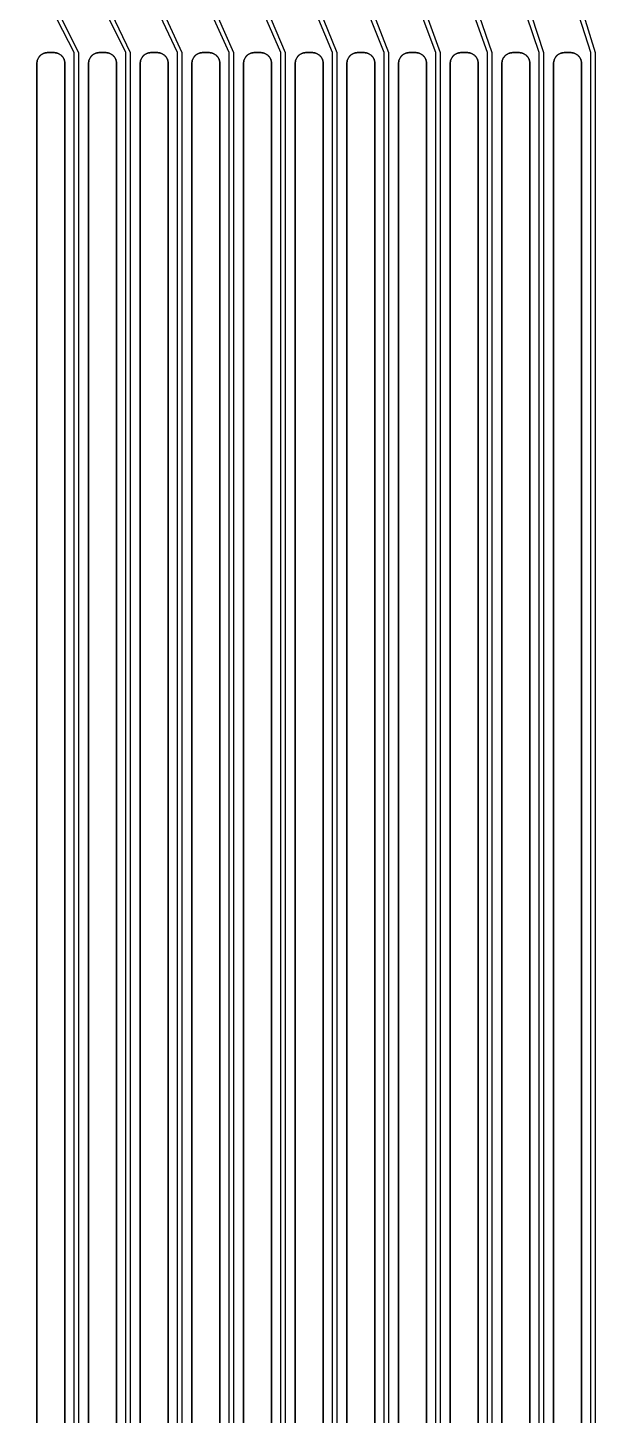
# Model space of a CAD drawing. Extents: x -2057 to 2225, y -44 to 31181.
# Drawn here: x -589 to -326, y 8407 to 9052 of the extents above; entities that cross this region are included whole.
import ezdxf

# ---------------------------------------------------------------- set-up
doc = ezdxf.new("R2010")
doc.units = 0
for name, color, linetype in [('etching', 7, 'CONTINUOUS'), ('L3D0_etching3', 5, 'CONTINUOUS'), ('metalization', 8, 'CONTINUOUS'), ('polyimide', 9, 'CONTINUOUS')]:
    doc.layers.add(name, color=color, linetype=linetype)

msp = doc.modelspace()

# ---------------------------------------------------------------- linework, layer by layer
at = {"layer": 'etching'}
for points in [[(-585.208, 3192.185), (-585.208, 9035.377), (-585.188, 9035.691), (-585.149, 9036.003), (-585.09, 9036.311), (-585.012, 9036.616), (-584.914, 9036.915), (-584.799, 9037.207), (-584.665, 9037.491), (-584.514, 9037.766), (-584.345, 9038.032), (-584.16, 9038.286), (-583.96, 9038.528), (-583.745, 9038.757), (-583.516, 9038.972), (-583.274, 9039.173), (-583.02, 9039.357), (-582.754, 9039.526), (-582.479, 9039.677), (-582.194, 9039.811), (-581.902, 9039.927), (-581.603, 9040.024), (-581.299, 9040.102), (-580.99, 9040.161), (-580.678, 9040.2), (-580.365, 9040.22), (-577.057, 9040.22), (-576.755, 9040.202), (-576.455, 9040.165), (-576.158, 9040.111), (-575.864, 9040.039), (-575.576, 9039.949), (-575.293, 9039.842), (-575.018, 9039.717), (-574.75, 9039.577), (-574.492, 9039.421), (-574.243, 9039.249), (-574.005, 9039.063), (-573.779, 9038.862), (-573.565, 9038.649), (-573.365, 9038.423), (-573.179, 9038.185), (-573.007, 9037.936), (-572.851, 9037.677), (-572.71, 9037.41), (-572.586, 9037.134), (-572.479, 9036.852), (-572.389, 9036.563), (-572.317, 9036.27), (-572.262, 9035.973), (-572.226, 9035.673), (-572.208, 9035.371), (-572.208, 3092.185)], [(-561.208, 3092.185), (-561.208, 9035.377), (-561.188, 9035.691), (-561.149, 9036.003), (-561.09, 9036.311), (-561.012, 9036.616), (-560.914, 9036.915), (-560.799, 9037.207), (-560.665, 9037.491), (-560.514, 9037.766), (-560.345, 9038.032), (-560.16, 9038.286), (-559.96, 9038.528), (-559.745, 9038.757), (-559.516, 9038.972), (-559.274, 9039.173), (-559.02, 9039.357), (-558.754, 9039.526), (-558.479, 9039.677), (-558.194, 9039.811), (-557.902, 9039.927), (-557.603, 9040.024), (-557.299, 9040.102), (-556.99, 9040.161), (-556.678, 9040.2), (-556.365, 9040.22), (-553.057, 9040.22), (-552.755, 9040.202), (-552.455, 9040.165), (-552.158, 9040.111), (-551.864, 9040.039), (-551.576, 9039.949), (-551.293, 9039.842), (-551.018, 9039.717), (-550.75, 9039.577), (-550.492, 9039.421), (-550.243, 9039.249), (-550.005, 9039.063), (-549.779, 9038.862), (-549.565, 9038.649), (-549.365, 9038.423), (-549.179, 9038.185), (-549.007, 9037.936), (-548.851, 9037.677), (-548.71, 9037.41), (-548.586, 9037.134), (-548.479, 9036.852), (-548.389, 9036.563), (-548.317, 9036.27), (-548.262, 9035.973), (-548.226, 9035.673), (-548.208, 9035.371), (-548.208, 2992.185)], [(-537.208, 2992.185), (-537.208, 9035.377), (-537.188, 9035.691), (-537.149, 9036.003), (-537.09, 9036.311), (-537.012, 9036.616), (-536.914, 9036.915), (-536.799, 9037.207), (-536.665, 9037.491), (-536.514, 9037.766), (-536.345, 9038.032), (-536.16, 9038.286), (-535.96, 9038.528), (-535.745, 9038.757), (-535.516, 9038.972), (-535.274, 9039.173), (-535.02, 9039.357), (-534.754, 9039.526), (-534.479, 9039.677), (-534.194, 9039.811), (-533.902, 9039.927), (-533.603, 9040.024), (-533.299, 9040.102), (-532.99, 9040.161), (-532.678, 9040.2), (-532.365, 9040.22), (-529.057, 9040.22), (-528.755, 9040.202), (-528.455, 9040.165), (-528.158, 9040.111), (-527.864, 9040.039), (-527.576, 9039.949), (-527.293, 9039.842), (-527.018, 9039.717), (-526.75, 9039.577), (-526.492, 9039.421), (-526.243, 9039.249), (-526.005, 9039.063), (-525.779, 9038.862), (-525.565, 9038.649), (-525.365, 9038.423), (-525.179, 9038.185), (-525.007, 9037.936), (-524.851, 9037.677), (-524.71, 9037.41), (-524.586, 9037.134), (-524.479, 9036.852), (-524.389, 9036.563), (-524.317, 9036.27), (-524.262, 9035.973), (-524.226, 9035.673), (-524.208, 9035.371), (-524.208, 2892.185)], [(-513.208, 2892.185), (-513.208, 9035.377), (-513.188, 9035.691), (-513.149, 9036.003), (-513.09, 9036.311), (-513.012, 9036.616), (-512.914, 9036.915), (-512.799, 9037.207), (-512.665, 9037.491), (-512.514, 9037.766), (-512.345, 9038.032), (-512.16, 9038.286), (-511.96, 9038.528), (-511.745, 9038.757), (-511.516, 9038.972), (-511.274, 9039.173), (-511.02, 9039.357), (-510.754, 9039.526), (-510.479, 9039.677), (-510.194, 9039.811), (-509.902, 9039.927), (-509.603, 9040.024), (-509.299, 9040.102), (-508.99, 9040.161), (-508.678, 9040.2), (-508.365, 9040.22), (-505.057, 9040.22), (-504.755, 9040.202), (-504.455, 9040.165), (-504.158, 9040.111), (-503.864, 9040.039), (-503.576, 9039.949), (-503.293, 9039.842), (-503.018, 9039.717), (-502.75, 9039.577), (-502.492, 9039.421), (-502.243, 9039.249), (-502.005, 9039.063), (-501.779, 9038.862), (-501.565, 9038.649), (-501.365, 9038.423), (-501.179, 9038.185), (-501.007, 9037.936), (-500.851, 9037.677), (-500.71, 9037.41), (-500.586, 9037.134), (-500.479, 9036.852), (-500.389, 9036.563), (-500.317, 9036.27), (-500.262, 9035.973), (-500.226, 9035.673), (-500.208, 9035.371), (-500.208, 2792.185)], [(-489.208, 2792.185), (-489.208, 9035.377), (-489.188, 9035.691), (-489.149, 9036.003), (-489.09, 9036.311), (-489.012, 9036.616), (-488.914, 9036.915), (-488.799, 9037.207), (-488.665, 9037.491), (-488.514, 9037.766), (-488.345, 9038.032), (-488.16, 9038.286), (-487.96, 9038.528), (-487.745, 9038.757), (-487.516, 9038.972), (-487.274, 9039.173), (-487.02, 9039.357), (-486.754, 9039.526), (-486.479, 9039.677), (-486.194, 9039.811), (-485.902, 9039.927), (-485.603, 9040.024), (-485.299, 9040.102), (-484.99, 9040.161), (-484.678, 9040.2), (-484.365, 9040.22), (-481.057, 9040.22), (-480.755, 9040.202), (-480.455, 9040.165), (-480.158, 9040.111), (-479.864, 9040.039), (-479.576, 9039.949), (-479.293, 9039.842), (-479.018, 9039.717), (-478.75, 9039.577), (-478.492, 9039.421), (-478.243, 9039.249), (-478.005, 9039.063), (-477.779, 9038.862), (-477.565, 9038.649), (-477.365, 9038.423), (-477.179, 9038.185), (-477.007, 9037.936), (-476.851, 9037.677), (-476.71, 9037.41), (-476.586, 9037.134), (-476.479, 9036.852), (-476.389, 9036.563), (-476.317, 9036.27), (-476.262, 9035.973), (-476.226, 9035.673), (-476.208, 9035.371), (-476.208, 2692.185)], [(-465.208, 2692.185), (-465.208, 9035.377), (-465.188, 9035.691), (-465.149, 9036.003), (-465.09, 9036.311), (-465.012, 9036.616), (-464.914, 9036.915), (-464.799, 9037.207), (-464.665, 9037.491), (-464.514, 9037.766), (-464.345, 9038.032), (-464.16, 9038.286), (-463.96, 9038.528), (-463.745, 9038.757), (-463.516, 9038.972), (-463.274, 9039.173), (-463.02, 9039.357), (-462.754, 9039.526), (-462.479, 9039.677), (-462.194, 9039.811), (-461.902, 9039.927), (-461.603, 9040.024), (-461.299, 9040.102), (-460.99, 9040.161), (-460.678, 9040.2), (-460.365, 9040.22), (-457.057, 9040.22), (-456.755, 9040.202), (-456.455, 9040.165), (-456.158, 9040.111), (-455.864, 9040.039), (-455.576, 9039.949), (-455.293, 9039.842), (-455.018, 9039.717), (-454.75, 9039.577), (-454.492, 9039.421), (-454.243, 9039.249), (-454.005, 9039.063), (-453.779, 9038.862), (-453.565, 9038.649), (-453.365, 9038.423), (-453.179, 9038.185), (-453.007, 9037.936), (-452.851, 9037.677), (-452.71, 9037.41), (-452.586, 9037.134), (-452.479, 9036.852), (-452.389, 9036.563), (-452.317, 9036.27), (-452.262, 9035.973), (-452.226, 9035.673), (-452.208, 9035.371), (-452.208, 2592.185)], [(-441.208, 2592.185), (-441.208, 9035.377), (-441.188, 9035.691), (-441.149, 9036.003), (-441.09, 9036.311), (-441.012, 9036.616), (-440.914, 9036.915), (-440.799, 9037.207), (-440.665, 9037.491), (-440.514, 9037.766), (-440.345, 9038.032), (-440.16, 9038.286), (-439.96, 9038.528), (-439.745, 9038.757), (-439.516, 9038.972), (-439.274, 9039.173), (-439.02, 9039.357), (-438.754, 9039.526), (-438.479, 9039.677), (-438.194, 9039.811), (-437.902, 9039.927), (-437.603, 9040.024), (-437.299, 9040.102), (-436.99, 9040.161), (-436.678, 9040.2), (-436.365, 9040.22), (-433.057, 9040.22), (-432.755, 9040.202), (-432.455, 9040.165), (-432.158, 9040.111), (-431.864, 9040.039), (-431.576, 9039.949), (-431.293, 9039.842), (-431.018, 9039.717), (-430.75, 9039.577), (-430.492, 9039.421), (-430.243, 9039.249), (-430.005, 9039.063), (-429.779, 9038.862), (-429.565, 9038.649), (-429.365, 9038.423), (-429.179, 9038.185), (-429.007, 9037.936), (-428.851, 9037.677), (-428.71, 9037.41), (-428.586, 9037.134), (-428.479, 9036.852), (-428.389, 9036.563), (-428.317, 9036.27), (-428.262, 9035.973), (-428.226, 9035.673), (-428.208, 9035.371), (-428.208, 2492.185)], [(-417.208, 2492.185), (-417.208, 9035.377), (-417.188, 9035.691), (-417.149, 9036.003), (-417.09, 9036.311), (-417.012, 9036.616), (-416.914, 9036.915), (-416.799, 9037.207), (-416.665, 9037.491), (-416.514, 9037.766), (-416.345, 9038.032), (-416.16, 9038.286), (-415.96, 9038.528), (-415.745, 9038.757), (-415.516, 9038.972), (-415.274, 9039.173), (-415.02, 9039.357), (-414.754, 9039.526), (-414.479, 9039.677), (-414.194, 9039.811), (-413.902, 9039.927), (-413.603, 9040.024), (-413.299, 9040.102), (-412.99, 9040.161), (-412.678, 9040.2), (-412.365, 9040.22), (-409.057, 9040.22), (-408.755, 9040.202), (-408.455, 9040.165), (-408.158, 9040.111), (-407.864, 9040.039), (-407.576, 9039.949), (-407.293, 9039.842), (-407.018, 9039.717), (-406.75, 9039.577), (-406.492, 9039.421), (-406.243, 9039.249), (-406.005, 9039.063), (-405.779, 9038.862), (-405.565, 9038.649), (-405.365, 9038.423), (-405.179, 9038.185), (-405.007, 9037.936), (-404.851, 9037.677), (-404.71, 9037.41), (-404.586, 9037.134), (-404.479, 9036.852), (-404.389, 9036.563), (-404.317, 9036.27), (-404.262, 9035.973), (-404.226, 9035.673), (-404.208, 9035.371), (-404.208, 2392.185)], [(-393.208, 2392.185), (-393.208, 9035.377), (-393.188, 9035.691), (-393.149, 9036.003), (-393.09, 9036.311), (-393.012, 9036.616), (-392.914, 9036.915), (-392.799, 9037.207), (-392.665, 9037.491), (-392.514, 9037.766), (-392.345, 9038.032), (-392.16, 9038.286), (-391.96, 9038.528), (-391.745, 9038.757), (-391.516, 9038.972), (-391.274, 9039.173), (-391.02, 9039.357), (-390.754, 9039.526), (-390.479, 9039.677), (-390.194, 9039.811), (-389.902, 9039.927), (-389.603, 9040.024), (-389.299, 9040.102), (-388.99, 9040.161), (-388.678, 9040.2), (-388.365, 9040.22), (-385.057, 9040.22), (-384.755, 9040.202), (-384.455, 9040.165), (-384.158, 9040.111), (-383.864, 9040.039), (-383.576, 9039.949), (-383.293, 9039.842), (-383.018, 9039.717), (-382.75, 9039.577), (-382.492, 9039.421), (-382.243, 9039.249), (-382.005, 9039.063), (-381.779, 9038.862), (-381.565, 9038.649), (-381.365, 9038.423), (-381.179, 9038.185), (-381.007, 9037.936), (-380.851, 9037.677), (-380.71, 9037.41), (-380.586, 9037.134), (-380.479, 9036.852), (-380.389, 9036.563), (-380.317, 9036.27), (-380.262, 9035.973), (-380.226, 9035.673), (-380.208, 9035.371), (-380.208, 2292.185)], [(-369.208, 2292.185), (-369.208, 9035.371), (-369.189, 9035.673), (-369.153, 9035.973), (-369.099, 9036.27), (-369.026, 9036.563), (-368.936, 9036.852), (-368.829, 9037.134), (-368.705, 9037.41), (-368.565, 9037.677), (-368.408, 9037.936), (-368.237, 9038.185), (-368.05, 9038.423), (-367.85, 9038.649), (-367.636, 9038.862), (-367.41, 9039.063), (-367.172, 9039.249), (-366.924, 9039.421), (-366.665, 9039.577), (-366.398, 9039.717), (-366.122, 9039.842), (-365.839, 9039.949), (-365.551, 9040.039), (-365.258, 9040.111), (-364.96, 9040.165), (-364.66, 9040.202), (-364.359, 9040.22), (-361.057, 9040.22), (-360.755, 9040.202), (-360.455, 9040.165), (-360.158, 9040.111), (-359.864, 9040.039), (-359.576, 9039.949), (-359.293, 9039.842), (-359.018, 9039.717), (-358.75, 9039.577), (-358.492, 9039.421), (-358.243, 9039.249), (-358.005, 9039.063), (-357.779, 9038.862), (-357.565, 9038.649), (-357.365, 9038.423), (-357.179, 9038.185), (-357.007, 9037.936), (-356.851, 9037.677), (-356.71, 9037.41), (-356.586, 9037.134), (-356.479, 9036.852), (-356.389, 9036.563), (-356.317, 9036.27), (-356.262, 9035.973), (-356.226, 9035.673), (-356.208, 9035.371), (-356.208, 2192.185)], [(-345.208, 2192.185), (-345.208, 9035.377), (-345.188, 9035.691), (-345.149, 9036.003), (-345.09, 9036.311), (-345.012, 9036.616), (-344.914, 9036.915), (-344.799, 9037.207), (-344.665, 9037.491), (-344.514, 9037.766), (-344.345, 9038.032), (-344.16, 9038.286), (-343.96, 9038.528), (-343.745, 9038.757), (-343.516, 9038.972), (-343.274, 9039.173), (-343.02, 9039.357), (-342.754, 9039.526), (-342.479, 9039.677), (-342.194, 9039.811), (-341.902, 9039.927), (-341.603, 9040.024), (-341.299, 9040.102), (-340.99, 9040.161), (-340.678, 9040.2), (-340.365, 9040.22), (-337.057, 9040.22), (-336.755, 9040.202), (-336.455, 9040.165), (-336.158, 9040.111), (-335.864, 9040.039), (-335.576, 9039.949), (-335.293, 9039.842), (-335.018, 9039.717), (-334.75, 9039.577), (-334.492, 9039.421), (-334.243, 9039.249), (-334.005, 9039.063), (-333.779, 9038.862), (-333.565, 9038.649), (-333.365, 9038.423), (-333.179, 9038.185), (-333.007, 9037.936), (-332.851, 9037.677), (-332.71, 9037.41), (-332.586, 9037.134), (-332.479, 9036.852), (-332.389, 9036.563), (-332.317, 9036.27), (-332.262, 9035.973), (-332.226, 9035.673), (-332.208, 9035.371), (-332.208, 2092.185)]]:
    msp.add_lwpolyline(points, dxfattribs=at)
at = {"layer": 'L3D0_etching3'}
for points in [[(-585.208, 3192.185), (-585.208, 9035.377), (-585.188, 9035.691), (-585.149, 9036.003), (-585.09, 9036.311), (-585.012, 9036.616), (-584.914, 9036.915), (-584.799, 9037.207), (-584.665, 9037.491), (-584.514, 9037.766), (-584.345, 9038.032), (-584.16, 9038.286), (-583.96, 9038.528), (-583.745, 9038.757), (-583.516, 9038.972), (-583.274, 9039.173), (-583.02, 9039.357), (-582.754, 9039.526), (-582.479, 9039.677), (-582.194, 9039.811), (-581.902, 9039.927), (-581.603, 9040.024), (-581.299, 9040.102), (-580.99, 9040.161), (-580.678, 9040.2), (-580.365, 9040.22), (-577.057, 9040.22), (-576.755, 9040.202), (-576.455, 9040.165), (-576.158, 9040.111), (-575.864, 9040.039), (-575.576, 9039.949), (-575.293, 9039.842), (-575.018, 9039.717), (-574.75, 9039.577), (-574.492, 9039.421), (-574.243, 9039.249), (-574.005, 9039.063), (-573.779, 9038.862), (-573.565, 9038.649), (-573.365, 9038.423), (-573.179, 9038.185), (-573.007, 9037.936), (-572.851, 9037.677), (-572.71, 9037.41), (-572.586, 9037.134), (-572.479, 9036.852), (-572.389, 9036.563), (-572.317, 9036.27), (-572.262, 9035.973), (-572.226, 9035.673), (-572.208, 9035.371), (-572.208, 3092.185)], [(-561.208, 3092.185), (-561.208, 9035.377), (-561.188, 9035.691), (-561.149, 9036.003), (-561.09, 9036.311), (-561.012, 9036.616), (-560.914, 9036.915), (-560.799, 9037.207), (-560.665, 9037.491), (-560.514, 9037.766), (-560.345, 9038.032), (-560.16, 9038.286), (-559.96, 9038.528), (-559.745, 9038.757), (-559.516, 9038.972), (-559.274, 9039.173), (-559.02, 9039.357), (-558.754, 9039.526), (-558.479, 9039.677), (-558.194, 9039.811), (-557.902, 9039.927), (-557.603, 9040.024), (-557.299, 9040.102), (-556.99, 9040.161), (-556.678, 9040.2), (-556.365, 9040.22), (-553.057, 9040.22), (-552.755, 9040.202), (-552.455, 9040.165), (-552.158, 9040.111), (-551.864, 9040.039), (-551.576, 9039.949), (-551.293, 9039.842), (-551.018, 9039.717), (-550.75, 9039.577), (-550.492, 9039.421), (-550.243, 9039.249), (-550.005, 9039.063), (-549.779, 9038.862), (-549.565, 9038.649), (-549.365, 9038.423), (-549.179, 9038.185), (-549.007, 9037.936), (-548.851, 9037.677), (-548.71, 9037.41), (-548.586, 9037.134), (-548.479, 9036.852), (-548.389, 9036.563), (-548.317, 9036.27), (-548.262, 9035.973), (-548.226, 9035.673), (-548.208, 9035.371), (-548.208, 2992.185)], [(-537.208, 2992.185), (-537.208, 9035.377), (-537.188, 9035.691), (-537.149, 9036.003), (-537.09, 9036.311), (-537.012, 9036.616), (-536.914, 9036.915), (-536.799, 9037.207), (-536.665, 9037.491), (-536.514, 9037.766), (-536.345, 9038.032), (-536.16, 9038.286), (-535.96, 9038.528), (-535.745, 9038.757), (-535.516, 9038.972), (-535.274, 9039.173), (-535.02, 9039.357), (-534.754, 9039.526), (-534.479, 9039.677), (-534.194, 9039.811), (-533.902, 9039.927), (-533.603, 9040.024), (-533.299, 9040.102), (-532.99, 9040.161), (-532.678, 9040.2), (-532.365, 9040.22), (-529.057, 9040.22), (-528.755, 9040.202), (-528.455, 9040.165), (-528.158, 9040.111), (-527.864, 9040.039), (-527.576, 9039.949), (-527.293, 9039.842), (-527.018, 9039.717), (-526.75, 9039.577), (-526.492, 9039.421), (-526.243, 9039.249), (-526.005, 9039.063), (-525.779, 9038.862), (-525.565, 9038.649), (-525.365, 9038.423), (-525.179, 9038.185), (-525.007, 9037.936), (-524.851, 9037.677), (-524.71, 9037.41), (-524.586, 9037.134), (-524.479, 9036.852), (-524.389, 9036.563), (-524.317, 9036.27), (-524.262, 9035.973), (-524.226, 9035.673), (-524.208, 9035.371), (-524.208, 2892.185)], [(-513.208, 2892.185), (-513.208, 9035.377), (-513.188, 9035.691), (-513.149, 9036.003), (-513.09, 9036.311), (-513.012, 9036.616), (-512.914, 9036.915), (-512.799, 9037.207), (-512.665, 9037.491), (-512.514, 9037.766), (-512.345, 9038.032), (-512.16, 9038.286), (-511.96, 9038.528), (-511.745, 9038.757), (-511.516, 9038.972), (-511.274, 9039.173), (-511.02, 9039.357), (-510.754, 9039.526), (-510.479, 9039.677), (-510.194, 9039.811), (-509.902, 9039.927), (-509.603, 9040.024), (-509.299, 9040.102), (-508.99, 9040.161), (-508.678, 9040.2), (-508.365, 9040.22), (-505.057, 9040.22), (-504.755, 9040.202), (-504.455, 9040.165), (-504.158, 9040.111), (-503.864, 9040.039), (-503.576, 9039.949), (-503.293, 9039.842), (-503.018, 9039.717), (-502.75, 9039.577), (-502.492, 9039.421), (-502.243, 9039.249), (-502.005, 9039.063), (-501.779, 9038.862), (-501.565, 9038.649), (-501.365, 9038.423), (-501.179, 9038.185), (-501.007, 9037.936), (-500.851, 9037.677), (-500.71, 9037.41), (-500.586, 9037.134), (-500.479, 9036.852), (-500.389, 9036.563), (-500.317, 9036.27), (-500.262, 9035.973), (-500.226, 9035.673), (-500.208, 9035.371), (-500.208, 2792.185)], [(-489.208, 2792.185), (-489.208, 9035.377), (-489.188, 9035.691), (-489.149, 9036.003), (-489.09, 9036.311), (-489.012, 9036.616), (-488.914, 9036.915), (-488.799, 9037.207), (-488.665, 9037.491), (-488.514, 9037.766), (-488.345, 9038.032), (-488.16, 9038.286), (-487.96, 9038.528), (-487.745, 9038.757), (-487.516, 9038.972), (-487.274, 9039.173), (-487.02, 9039.357), (-486.754, 9039.526), (-486.479, 9039.677), (-486.194, 9039.811), (-485.902, 9039.927), (-485.603, 9040.024), (-485.299, 9040.102), (-484.99, 9040.161), (-484.678, 9040.2), (-484.365, 9040.22), (-481.057, 9040.22), (-480.755, 9040.202), (-480.455, 9040.165), (-480.158, 9040.111), (-479.864, 9040.039), (-479.576, 9039.949), (-479.293, 9039.842), (-479.018, 9039.717), (-478.75, 9039.577), (-478.492, 9039.421), (-478.243, 9039.249), (-478.005, 9039.063), (-477.779, 9038.862), (-477.565, 9038.649), (-477.365, 9038.423), (-477.179, 9038.185), (-477.007, 9037.936), (-476.851, 9037.677), (-476.71, 9037.41), (-476.586, 9037.134), (-476.479, 9036.852), (-476.389, 9036.563), (-476.317, 9036.27), (-476.262, 9035.973), (-476.226, 9035.673), (-476.208, 9035.371), (-476.208, 2692.185)], [(-465.208, 2692.185), (-465.208, 9035.377), (-465.188, 9035.691), (-465.149, 9036.003), (-465.09, 9036.311), (-465.012, 9036.616), (-464.914, 9036.915), (-464.799, 9037.207), (-464.665, 9037.491), (-464.514, 9037.766), (-464.345, 9038.032), (-464.16, 9038.286), (-463.96, 9038.528), (-463.745, 9038.757), (-463.516, 9038.972), (-463.274, 9039.173), (-463.02, 9039.357), (-462.754, 9039.526), (-462.479, 9039.677), (-462.194, 9039.811), (-461.902, 9039.927), (-461.603, 9040.024), (-461.299, 9040.102), (-460.99, 9040.161), (-460.678, 9040.2), (-460.365, 9040.22), (-457.057, 9040.22), (-456.755, 9040.202), (-456.455, 9040.165), (-456.158, 9040.111), (-455.864, 9040.039), (-455.576, 9039.949), (-455.293, 9039.842), (-455.018, 9039.717), (-454.75, 9039.577), (-454.492, 9039.421), (-454.243, 9039.249), (-454.005, 9039.063), (-453.779, 9038.862), (-453.565, 9038.649), (-453.365, 9038.423), (-453.179, 9038.185), (-453.007, 9037.936), (-452.851, 9037.677), (-452.71, 9037.41), (-452.586, 9037.134), (-452.479, 9036.852), (-452.389, 9036.563), (-452.317, 9036.27), (-452.262, 9035.973), (-452.226, 9035.673), (-452.208, 9035.371), (-452.208, 2592.185)], [(-441.208, 2592.185), (-441.208, 9035.377), (-441.188, 9035.691), (-441.149, 9036.003), (-441.09, 9036.311), (-441.012, 9036.616), (-440.914, 9036.915), (-440.799, 9037.207), (-440.665, 9037.491), (-440.514, 9037.766), (-440.345, 9038.032), (-440.16, 9038.286), (-439.96, 9038.528), (-439.745, 9038.757), (-439.516, 9038.972), (-439.274, 9039.173), (-439.02, 9039.357), (-438.754, 9039.526), (-438.479, 9039.677), (-438.194, 9039.811), (-437.902, 9039.927), (-437.603, 9040.024), (-437.299, 9040.102), (-436.99, 9040.161), (-436.678, 9040.2), (-436.365, 9040.22), (-433.057, 9040.22), (-432.755, 9040.202), (-432.455, 9040.165), (-432.158, 9040.111), (-431.864, 9040.039), (-431.576, 9039.949), (-431.293, 9039.842), (-431.018, 9039.717), (-430.75, 9039.577), (-430.492, 9039.421), (-430.243, 9039.249), (-430.005, 9039.063), (-429.779, 9038.862), (-429.565, 9038.649), (-429.365, 9038.423), (-429.179, 9038.185), (-429.007, 9037.936), (-428.851, 9037.677), (-428.71, 9037.41), (-428.586, 9037.134), (-428.479, 9036.852), (-428.389, 9036.563), (-428.317, 9036.27), (-428.262, 9035.973), (-428.226, 9035.673), (-428.208, 9035.371), (-428.208, 2492.185)], [(-417.208, 2492.185), (-417.208, 9035.377), (-417.188, 9035.691), (-417.149, 9036.003), (-417.09, 9036.311), (-417.012, 9036.616), (-416.914, 9036.915), (-416.799, 9037.207), (-416.665, 9037.491), (-416.514, 9037.766), (-416.345, 9038.032), (-416.16, 9038.286), (-415.96, 9038.528), (-415.745, 9038.757), (-415.516, 9038.972), (-415.274, 9039.173), (-415.02, 9039.357), (-414.754, 9039.526), (-414.479, 9039.677), (-414.194, 9039.811), (-413.902, 9039.927), (-413.603, 9040.024), (-413.299, 9040.102), (-412.99, 9040.161), (-412.678, 9040.2), (-412.365, 9040.22), (-409.057, 9040.22), (-408.755, 9040.202), (-408.455, 9040.165), (-408.158, 9040.111), (-407.864, 9040.039), (-407.576, 9039.949), (-407.293, 9039.842), (-407.018, 9039.717), (-406.75, 9039.577), (-406.492, 9039.421), (-406.243, 9039.249), (-406.005, 9039.063), (-405.779, 9038.862), (-405.565, 9038.649), (-405.365, 9038.423), (-405.179, 9038.185), (-405.007, 9037.936), (-404.851, 9037.677), (-404.71, 9037.41), (-404.586, 9037.134), (-404.479, 9036.852), (-404.389, 9036.563), (-404.317, 9036.27), (-404.262, 9035.973), (-404.226, 9035.673), (-404.208, 9035.371), (-404.208, 2392.185)], [(-393.208, 2392.185), (-393.208, 9035.377), (-393.188, 9035.691), (-393.149, 9036.003), (-393.09, 9036.311), (-393.012, 9036.616), (-392.914, 9036.915), (-392.799, 9037.207), (-392.665, 9037.491), (-392.514, 9037.766), (-392.345, 9038.032), (-392.16, 9038.286), (-391.96, 9038.528), (-391.745, 9038.757), (-391.516, 9038.972), (-391.274, 9039.173), (-391.02, 9039.357), (-390.754, 9039.526), (-390.479, 9039.677), (-390.194, 9039.811), (-389.902, 9039.927), (-389.603, 9040.024), (-389.299, 9040.102), (-388.99, 9040.161), (-388.678, 9040.2), (-388.365, 9040.22), (-385.057, 9040.22), (-384.755, 9040.202), (-384.455, 9040.165), (-384.158, 9040.111), (-383.864, 9040.039), (-383.576, 9039.949), (-383.293, 9039.842), (-383.018, 9039.717), (-382.75, 9039.577), (-382.492, 9039.421), (-382.243, 9039.249), (-382.005, 9039.063), (-381.779, 9038.862), (-381.565, 9038.649), (-381.365, 9038.423), (-381.179, 9038.185), (-381.007, 9037.936), (-380.851, 9037.677), (-380.71, 9037.41), (-380.586, 9037.134), (-380.479, 9036.852), (-380.389, 9036.563), (-380.317, 9036.27), (-380.262, 9035.973), (-380.226, 9035.673), (-380.208, 9035.371), (-380.208, 2292.185)], [(-369.208, 2292.185), (-369.208, 9035.371), (-369.189, 9035.673), (-369.153, 9035.973), (-369.099, 9036.27), (-369.026, 9036.563), (-368.936, 9036.852), (-368.829, 9037.134), (-368.705, 9037.41), (-368.565, 9037.677), (-368.408, 9037.936), (-368.237, 9038.185), (-368.05, 9038.423), (-367.85, 9038.649), (-367.636, 9038.862), (-367.41, 9039.063), (-367.172, 9039.249), (-366.924, 9039.421), (-366.665, 9039.577), (-366.398, 9039.717), (-366.122, 9039.842), (-365.839, 9039.949), (-365.551, 9040.039), (-365.258, 9040.111), (-364.96, 9040.165), (-364.66, 9040.202), (-364.359, 9040.22), (-361.057, 9040.22), (-360.755, 9040.202), (-360.455, 9040.165), (-360.158, 9040.111), (-359.864, 9040.039), (-359.576, 9039.949), (-359.293, 9039.842), (-359.018, 9039.717), (-358.75, 9039.577), (-358.492, 9039.421), (-358.243, 9039.249), (-358.005, 9039.063), (-357.779, 9038.862), (-357.565, 9038.649), (-357.365, 9038.423), (-357.179, 9038.185), (-357.007, 9037.936), (-356.851, 9037.677), (-356.71, 9037.41), (-356.586, 9037.134), (-356.479, 9036.852), (-356.389, 9036.563), (-356.317, 9036.27), (-356.262, 9035.973), (-356.226, 9035.673), (-356.208, 9035.371), (-356.208, 2192.185)], [(-345.208, 2192.185), (-345.208, 9035.377), (-345.188, 9035.691), (-345.149, 9036.003), (-345.09, 9036.311), (-345.012, 9036.616), (-344.914, 9036.915), (-344.799, 9037.207), (-344.665, 9037.491), (-344.514, 9037.766), (-344.345, 9038.032), (-344.16, 9038.286), (-343.96, 9038.528), (-343.745, 9038.757), (-343.516, 9038.972), (-343.274, 9039.173), (-343.02, 9039.357), (-342.754, 9039.526), (-342.479, 9039.677), (-342.194, 9039.811), (-341.902, 9039.927), (-341.603, 9040.024), (-341.299, 9040.102), (-340.99, 9040.161), (-340.678, 9040.2), (-340.365, 9040.22), (-337.057, 9040.22), (-336.755, 9040.202), (-336.455, 9040.165), (-336.158, 9040.111), (-335.864, 9040.039), (-335.576, 9039.949), (-335.293, 9039.842), (-335.018, 9039.717), (-334.75, 9039.577), (-334.492, 9039.421), (-334.243, 9039.249), (-334.005, 9039.063), (-333.779, 9038.862), (-333.565, 9038.649), (-333.365, 9038.423), (-333.179, 9038.185), (-333.007, 9037.936), (-332.851, 9037.677), (-332.71, 9037.41), (-332.586, 9037.134), (-332.479, 9036.852), (-332.389, 9036.563), (-332.317, 9036.27), (-332.262, 9035.973), (-332.226, 9035.673), (-332.208, 9035.371), (-332.208, 2092.185)]]:
    msp.add_lwpolyline(points, dxfattribs=at)
at = {"layer": 'metalization'}
for points in [[(-327.858, 2087.204), (-327.858, 9040.22), (-761.358, 10394.312), (-761.358, 24275.765)], [(-741.358, 24275.765), (-741.358, 10394.312), (-325.858, 9040.22), (-325.858, 2087.204)], [(-351.858, 2187.204), (-351.858, 9040.22), (-811.358, 10394.312), (-811.358, 24035.702)], [(-791.358, 24035.702), (-791.358, 10394.312), (-349.858, 9040.22), (-349.858, 2187.204)], [(-375.858, 2287.204), (-375.858, 9040.22), (-861.358, 10394.312), (-861.358, 23795.64)], [(-841.358, 23795.64), (-841.358, 10394.312), (-373.858, 9040.22), (-373.858, 2287.204)], [(-399.858, 2387.204), (-399.858, 9040.22), (-911.358, 10394.312), (-911.358, 23555.578)], [(-891.358, 23555.578), (-891.358, 10394.312), (-397.858, 9040.22), (-397.858, 2387.204)], [(-423.858, 2487.204), (-423.858, 9040.22), (-961.358, 10394.312), (-961.358, 23315.516)], [(-941.358, 23315.516), (-941.358, 10394.312), (-421.858, 9040.22), (-421.858, 2487.204)], [(-447.858, 2587.204), (-447.858, 9040.22), (-1011.358, 10394.312), (-1011.358, 23075.454)], [(-991.358, 23075.454), (-991.358, 10394.312), (-445.858, 9040.22), (-445.858, 2587.204)], [(-471.858, 2687.204), (-471.858, 9040.22), (-1061.358, 10394.312), (-1061.358, 22835.392)], [(-1041.358, 22835.392), (-1041.358, 10394.312), (-469.858, 9040.22), (-469.858, 2687.204)], [(-495.858, 2787.204), (-495.858, 9040.22), (-1111.358, 10394.312), (-1111.358, 22595.33)], [(-1091.358, 22595.33), (-1091.358, 10394.312), (-493.858, 9040.22), (-493.858, 2787.204)], [(-519.858, 2887.204), (-519.858, 9040.22), (-1161.358, 10394.312), (-1161.358, 22355.268)], [(-1141.358, 22355.268), (-1141.358, 10394.312), (-517.858, 9040.22), (-517.858, 2887.204)], [(-543.858, 2987.204), (-543.858, 9040.22), (-1211.358, 10394.312), (-1211.358, 22115.206)], [(-1191.358, 22115.206), (-1191.358, 10394.312), (-541.858, 9040.22), (-541.858, 2987.204)], [(-567.858, 3087.204), (-567.858, 9040.22), (-1261.358, 10394.312), (-1261.358, 21875.143)], [(-1241.358, 21875.143), (-1241.358, 10394.312), (-565.858, 9040.22), (-565.858, 3087.204)]]:
    msp.add_lwpolyline(points, dxfattribs=at)
at = {"layer": 'polyimide'}
for points in [[(-572.208, 3092.185), (-572.208, 9035.371), (-572.226, 9035.673), (-572.262, 9035.973), (-572.317, 9036.27), (-572.389, 9036.563), (-572.479, 9036.852), (-572.586, 9037.134), (-572.71, 9037.41), (-572.851, 9037.677), (-573.007, 9037.936), (-573.179, 9038.185), (-573.365, 9038.423), (-573.565, 9038.649), (-573.779, 9038.862), (-574.005, 9039.063), (-574.243, 9039.249), (-574.492, 9039.421), (-574.75, 9039.577), (-575.018, 9039.717), (-575.293, 9039.842), (-575.576, 9039.949), (-575.864, 9040.039), (-576.158, 9040.111), (-576.455, 9040.165), (-576.755, 9040.202), (-577.057, 9040.22), (-580.365, 9040.22), (-580.678, 9040.2), (-580.99, 9040.161), (-581.299, 9040.102), (-581.603, 9040.024), (-581.902, 9039.927), (-582.194, 9039.811), (-582.479, 9039.677), (-582.754, 9039.526), (-583.02, 9039.357), (-583.274, 9039.173), (-583.516, 9038.972), (-583.745, 9038.757), (-583.96, 9038.528), (-584.16, 9038.286), (-584.345, 9038.032), (-584.514, 9037.766), (-584.665, 9037.491), (-584.799, 9037.207), (-584.914, 9036.915), (-585.012, 9036.616), (-585.09, 9036.311), (-585.149, 9036.003), (-585.188, 9035.691), (-585.208, 9035.377), (-585.208, 3192.185)], [(-585.208, 3192.185), (-585.208, 9035.377), (-585.188, 9035.691), (-585.149, 9036.003), (-585.09, 9036.311), (-585.012, 9036.616), (-584.914, 9036.915), (-584.799, 9037.207), (-584.665, 9037.491), (-584.514, 9037.766), (-584.345, 9038.032), (-584.16, 9038.286), (-583.96, 9038.528), (-583.745, 9038.757), (-583.516, 9038.972), (-583.274, 9039.173), (-583.02, 9039.357), (-582.754, 9039.526), (-582.479, 9039.677), (-582.194, 9039.811), (-581.902, 9039.927), (-581.603, 9040.024), (-581.299, 9040.102), (-580.99, 9040.161), (-580.678, 9040.2), (-580.365, 9040.22), (-577.057, 9040.22), (-576.755, 9040.202), (-576.455, 9040.165), (-576.158, 9040.111), (-575.864, 9040.039), (-575.576, 9039.949), (-575.293, 9039.842), (-575.018, 9039.717), (-574.75, 9039.577), (-574.492, 9039.421), (-574.243, 9039.249), (-574.005, 9039.063), (-573.779, 9038.862), (-573.565, 9038.649), (-573.365, 9038.423), (-573.179, 9038.185), (-573.007, 9037.936), (-572.851, 9037.677), (-572.71, 9037.41), (-572.586, 9037.134), (-572.479, 9036.852), (-572.389, 9036.563), (-572.317, 9036.27), (-572.262, 9035.973), (-572.226, 9035.673), (-572.208, 9035.371), (-572.208, 3092.185)], [(-548.208, 2992.185), (-548.208, 9035.371), (-548.226, 9035.673), (-548.262, 9035.973), (-548.317, 9036.27), (-548.389, 9036.563), (-548.479, 9036.852), (-548.586, 9037.134), (-548.71, 9037.41), (-548.851, 9037.677), (-549.007, 9037.936), (-549.179, 9038.185), (-549.365, 9038.423), (-549.565, 9038.649), (-549.779, 9038.862), (-550.005, 9039.063), (-550.243, 9039.249), (-550.492, 9039.421), (-550.75, 9039.577), (-551.018, 9039.717), (-551.293, 9039.842), (-551.576, 9039.949), (-551.864, 9040.039), (-552.158, 9040.111), (-552.455, 9040.165), (-552.755, 9040.202), (-553.057, 9040.22), (-556.365, 9040.22), (-556.678, 9040.2), (-556.99, 9040.161), (-557.299, 9040.102), (-557.603, 9040.024), (-557.902, 9039.927), (-558.194, 9039.811), (-558.479, 9039.677), (-558.754, 9039.526), (-559.02, 9039.357), (-559.274, 9039.173), (-559.516, 9038.972), (-559.745, 9038.757), (-559.96, 9038.528), (-560.16, 9038.286), (-560.345, 9038.032), (-560.514, 9037.766), (-560.665, 9037.491), (-560.799, 9037.207), (-560.914, 9036.915), (-561.012, 9036.616), (-561.09, 9036.311), (-561.149, 9036.003), (-561.188, 9035.691), (-561.208, 9035.377), (-561.208, 3092.185)], [(-561.208, 3092.185), (-561.208, 9035.377), (-561.188, 9035.691), (-561.149, 9036.003), (-561.09, 9036.311), (-561.012, 9036.616), (-560.914, 9036.915), (-560.799, 9037.207), (-560.665, 9037.491), (-560.514, 9037.766), (-560.345, 9038.032), (-560.16, 9038.286), (-559.96, 9038.528), (-559.745, 9038.757), (-559.516, 9038.972), (-559.274, 9039.173), (-559.02, 9039.357), (-558.754, 9039.526), (-558.479, 9039.677), (-558.194, 9039.811), (-557.902, 9039.927), (-557.603, 9040.024), (-557.299, 9040.102), (-556.99, 9040.161), (-556.678, 9040.2), (-556.365, 9040.22), (-553.057, 9040.22), (-552.755, 9040.202), (-552.455, 9040.165), (-552.158, 9040.111), (-551.864, 9040.039), (-551.576, 9039.949), (-551.293, 9039.842), (-551.018, 9039.717), (-550.75, 9039.577), (-550.492, 9039.421), (-550.243, 9039.249), (-550.005, 9039.063), (-549.779, 9038.862), (-549.565, 9038.649), (-549.365, 9038.423), (-549.179, 9038.185), (-549.007, 9037.936), (-548.851, 9037.677), (-548.71, 9037.41), (-548.586, 9037.134), (-548.479, 9036.852), (-548.389, 9036.563), (-548.317, 9036.27), (-548.262, 9035.973), (-548.226, 9035.673), (-548.208, 9035.371), (-548.208, 2992.185)], [(-524.208, 2892.185), (-524.208, 9035.371), (-524.226, 9035.673), (-524.262, 9035.973), (-524.317, 9036.27), (-524.389, 9036.563), (-524.479, 9036.852), (-524.586, 9037.134), (-524.71, 9037.41), (-524.851, 9037.677), (-525.007, 9037.936), (-525.179, 9038.185), (-525.365, 9038.423), (-525.565, 9038.649), (-525.779, 9038.862), (-526.005, 9039.063), (-526.243, 9039.249), (-526.492, 9039.421), (-526.75, 9039.577), (-527.018, 9039.717), (-527.293, 9039.842), (-527.576, 9039.949), (-527.864, 9040.039), (-528.158, 9040.111), (-528.455, 9040.165), (-528.755, 9040.202), (-529.057, 9040.22), (-532.365, 9040.22), (-532.678, 9040.2), (-532.99, 9040.161), (-533.299, 9040.102), (-533.603, 9040.024), (-533.902, 9039.927), (-534.194, 9039.811), (-534.479, 9039.677), (-534.754, 9039.526), (-535.02, 9039.357), (-535.274, 9039.173), (-535.516, 9038.972), (-535.745, 9038.757), (-535.96, 9038.528), (-536.16, 9038.286), (-536.345, 9038.032), (-536.514, 9037.766), (-536.665, 9037.491), (-536.799, 9037.207), (-536.914, 9036.915), (-537.012, 9036.616), (-537.09, 9036.311), (-537.149, 9036.003), (-537.188, 9035.691), (-537.208, 9035.377), (-537.208, 2992.185)], [(-537.208, 2992.185), (-537.208, 9035.377), (-537.188, 9035.691), (-537.149, 9036.003), (-537.09, 9036.311), (-537.012, 9036.616), (-536.914, 9036.915), (-536.799, 9037.207), (-536.665, 9037.491), (-536.514, 9037.766), (-536.345, 9038.032), (-536.16, 9038.286), (-535.96, 9038.528), (-535.745, 9038.757), (-535.516, 9038.972), (-535.274, 9039.173), (-535.02, 9039.357), (-534.754, 9039.526), (-534.479, 9039.677), (-534.194, 9039.811), (-533.902, 9039.927), (-533.603, 9040.024), (-533.299, 9040.102), (-532.99, 9040.161), (-532.678, 9040.2), (-532.365, 9040.22), (-529.057, 9040.22), (-528.755, 9040.202), (-528.455, 9040.165), (-528.158, 9040.111), (-527.864, 9040.039), (-527.576, 9039.949), (-527.293, 9039.842), (-527.018, 9039.717), (-526.75, 9039.577), (-526.492, 9039.421), (-526.243, 9039.249), (-526.005, 9039.063), (-525.779, 9038.862), (-525.565, 9038.649), (-525.365, 9038.423), (-525.179, 9038.185), (-525.007, 9037.936), (-524.851, 9037.677), (-524.71, 9037.41), (-524.586, 9037.134), (-524.479, 9036.852), (-524.389, 9036.563), (-524.317, 9036.27), (-524.262, 9035.973), (-524.226, 9035.673), (-524.208, 9035.371), (-524.208, 2892.185)], [(-500.208, 2792.185), (-500.208, 9035.371), (-500.226, 9035.673), (-500.262, 9035.973), (-500.317, 9036.27), (-500.389, 9036.563), (-500.479, 9036.852), (-500.586, 9037.134), (-500.71, 9037.41), (-500.851, 9037.677), (-501.007, 9037.936), (-501.179, 9038.185), (-501.365, 9038.423), (-501.565, 9038.649), (-501.779, 9038.862), (-502.005, 9039.063), (-502.243, 9039.249), (-502.492, 9039.421), (-502.75, 9039.577), (-503.018, 9039.717), (-503.293, 9039.842), (-503.576, 9039.949), (-503.864, 9040.039), (-504.158, 9040.111), (-504.455, 9040.165), (-504.755, 9040.202), (-505.057, 9040.22), (-508.365, 9040.22), (-508.678, 9040.2), (-508.99, 9040.161), (-509.299, 9040.102), (-509.603, 9040.024), (-509.902, 9039.927), (-510.194, 9039.811), (-510.479, 9039.677), (-510.754, 9039.526), (-511.02, 9039.357), (-511.274, 9039.173), (-511.516, 9038.972), (-511.745, 9038.757), (-511.96, 9038.528), (-512.16, 9038.286), (-512.345, 9038.032), (-512.514, 9037.766), (-512.665, 9037.491), (-512.799, 9037.207), (-512.914, 9036.915), (-513.012, 9036.616), (-513.09, 9036.311), (-513.149, 9036.003), (-513.188, 9035.691), (-513.208, 9035.377), (-513.208, 2892.185)], [(-513.208, 2892.185), (-513.208, 9035.377), (-513.188, 9035.691), (-513.149, 9036.003), (-513.09, 9036.311), (-513.012, 9036.616), (-512.914, 9036.915), (-512.799, 9037.207), (-512.665, 9037.491), (-512.514, 9037.766), (-512.345, 9038.032), (-512.16, 9038.286), (-511.96, 9038.528), (-511.745, 9038.757), (-511.516, 9038.972), (-511.274, 9039.173), (-511.02, 9039.357), (-510.754, 9039.526), (-510.479, 9039.677), (-510.194, 9039.811), (-509.902, 9039.927), (-509.603, 9040.024), (-509.299, 9040.102), (-508.99, 9040.161), (-508.678, 9040.2), (-508.365, 9040.22), (-505.057, 9040.22), (-504.755, 9040.202), (-504.455, 9040.165), (-504.158, 9040.111), (-503.864, 9040.039), (-503.576, 9039.949), (-503.293, 9039.842), (-503.018, 9039.717), (-502.75, 9039.577), (-502.492, 9039.421), (-502.243, 9039.249), (-502.005, 9039.063), (-501.779, 9038.862), (-501.565, 9038.649), (-501.365, 9038.423), (-501.179, 9038.185), (-501.007, 9037.936), (-500.851, 9037.677), (-500.71, 9037.41), (-500.586, 9037.134), (-500.479, 9036.852), (-500.389, 9036.563), (-500.317, 9036.27), (-500.262, 9035.973), (-500.226, 9035.673), (-500.208, 9035.371), (-500.208, 2792.185)], [(-476.208, 2692.185), (-476.208, 9035.371), (-476.226, 9035.673), (-476.262, 9035.973), (-476.317, 9036.27), (-476.389, 9036.563), (-476.479, 9036.852), (-476.586, 9037.134), (-476.71, 9037.41), (-476.851, 9037.677), (-477.007, 9037.936), (-477.179, 9038.185), (-477.365, 9038.423), (-477.565, 9038.649), (-477.779, 9038.862), (-478.005, 9039.063), (-478.243, 9039.249), (-478.492, 9039.421), (-478.75, 9039.577), (-479.018, 9039.717), (-479.293, 9039.842), (-479.576, 9039.949), (-479.864, 9040.039), (-480.158, 9040.111), (-480.455, 9040.165), (-480.755, 9040.202), (-481.057, 9040.22), (-484.365, 9040.22), (-484.678, 9040.2), (-484.99, 9040.161), (-485.299, 9040.102), (-485.603, 9040.024), (-485.902, 9039.927), (-486.194, 9039.811), (-486.479, 9039.677), (-486.754, 9039.526), (-487.02, 9039.357), (-487.274, 9039.173), (-487.516, 9038.972), (-487.745, 9038.757), (-487.96, 9038.528), (-488.16, 9038.286), (-488.345, 9038.032), (-488.514, 9037.766), (-488.665, 9037.491), (-488.799, 9037.207), (-488.914, 9036.915), (-489.012, 9036.616), (-489.09, 9036.311), (-489.149, 9036.003), (-489.188, 9035.691), (-489.208, 9035.377), (-489.208, 2792.185)], [(-489.208, 2792.185), (-489.208, 9035.377), (-489.188, 9035.691), (-489.149, 9036.003), (-489.09, 9036.311), (-489.012, 9036.616), (-488.914, 9036.915), (-488.799, 9037.207), (-488.665, 9037.491), (-488.514, 9037.766), (-488.345, 9038.032), (-488.16, 9038.286), (-487.96, 9038.528), (-487.745, 9038.757), (-487.516, 9038.972), (-487.274, 9039.173), (-487.02, 9039.357), (-486.754, 9039.526), (-486.479, 9039.677), (-486.194, 9039.811), (-485.902, 9039.927), (-485.603, 9040.024), (-485.299, 9040.102), (-484.99, 9040.161), (-484.678, 9040.2), (-484.365, 9040.22), (-481.057, 9040.22), (-480.755, 9040.202), (-480.455, 9040.165), (-480.158, 9040.111), (-479.864, 9040.039), (-479.576, 9039.949), (-479.293, 9039.842), (-479.018, 9039.717), (-478.75, 9039.577), (-478.492, 9039.421), (-478.243, 9039.249), (-478.005, 9039.063), (-477.779, 9038.862), (-477.565, 9038.649), (-477.365, 9038.423), (-477.179, 9038.185), (-477.007, 9037.936), (-476.851, 9037.677), (-476.71, 9037.41), (-476.586, 9037.134), (-476.479, 9036.852), (-476.389, 9036.563), (-476.317, 9036.27), (-476.262, 9035.973), (-476.226, 9035.673), (-476.208, 9035.371), (-476.208, 2692.185)], [(-452.208, 2592.185), (-452.208, 9035.371), (-452.226, 9035.673), (-452.262, 9035.973), (-452.317, 9036.27), (-452.389, 9036.563), (-452.479, 9036.852), (-452.586, 9037.134), (-452.71, 9037.41), (-452.851, 9037.677), (-453.007, 9037.936), (-453.179, 9038.185), (-453.365, 9038.423), (-453.565, 9038.649), (-453.779, 9038.862), (-454.005, 9039.063), (-454.243, 9039.249), (-454.492, 9039.421), (-454.75, 9039.577), (-455.018, 9039.717), (-455.293, 9039.842), (-455.576, 9039.949), (-455.864, 9040.039), (-456.158, 9040.111), (-456.455, 9040.165), (-456.755, 9040.202), (-457.057, 9040.22), (-460.365, 9040.22), (-460.678, 9040.2), (-460.99, 9040.161), (-461.299, 9040.102), (-461.603, 9040.024), (-461.902, 9039.927), (-462.194, 9039.811), (-462.479, 9039.677), (-462.754, 9039.526), (-463.02, 9039.357), (-463.274, 9039.173), (-463.516, 9038.972), (-463.745, 9038.757), (-463.96, 9038.528), (-464.16, 9038.286), (-464.345, 9038.032), (-464.514, 9037.766), (-464.665, 9037.491), (-464.799, 9037.207), (-464.914, 9036.915), (-465.012, 9036.616), (-465.09, 9036.311), (-465.149, 9036.003), (-465.188, 9035.691), (-465.208, 9035.377), (-465.208, 2692.185)], [(-465.208, 2692.185), (-465.208, 9035.377), (-465.188, 9035.691), (-465.149, 9036.003), (-465.09, 9036.311), (-465.012, 9036.616), (-464.914, 9036.915), (-464.799, 9037.207), (-464.665, 9037.491), (-464.514, 9037.766), (-464.345, 9038.032), (-464.16, 9038.286), (-463.96, 9038.528), (-463.745, 9038.757), (-463.516, 9038.972), (-463.274, 9039.173), (-463.02, 9039.357), (-462.754, 9039.526), (-462.479, 9039.677), (-462.194, 9039.811), (-461.902, 9039.927), (-461.603, 9040.024), (-461.299, 9040.102), (-460.99, 9040.161), (-460.678, 9040.2), (-460.365, 9040.22), (-457.057, 9040.22), (-456.755, 9040.202), (-456.455, 9040.165), (-456.158, 9040.111), (-455.864, 9040.039), (-455.576, 9039.949), (-455.293, 9039.842), (-455.018, 9039.717), (-454.75, 9039.577), (-454.492, 9039.421), (-454.243, 9039.249), (-454.005, 9039.063), (-453.779, 9038.862), (-453.565, 9038.649), (-453.365, 9038.423), (-453.179, 9038.185), (-453.007, 9037.936), (-452.851, 9037.677), (-452.71, 9037.41), (-452.586, 9037.134), (-452.479, 9036.852), (-452.389, 9036.563), (-452.317, 9036.27), (-452.262, 9035.973), (-452.226, 9035.673), (-452.208, 9035.371), (-452.208, 2592.185)], [(-428.208, 2492.185), (-428.208, 9035.371), (-428.226, 9035.673), (-428.262, 9035.973), (-428.317, 9036.27), (-428.389, 9036.563), (-428.479, 9036.852), (-428.586, 9037.134), (-428.71, 9037.41), (-428.851, 9037.677), (-429.007, 9037.936), (-429.179, 9038.185), (-429.365, 9038.423), (-429.565, 9038.649), (-429.779, 9038.862), (-430.005, 9039.063), (-430.243, 9039.249), (-430.492, 9039.421), (-430.75, 9039.577), (-431.018, 9039.717), (-431.293, 9039.842), (-431.576, 9039.949), (-431.864, 9040.039), (-432.158, 9040.111), (-432.455, 9040.165), (-432.755, 9040.202), (-433.057, 9040.22), (-436.365, 9040.22), (-436.678, 9040.2), (-436.99, 9040.161), (-437.299, 9040.102), (-437.603, 9040.024), (-437.902, 9039.927), (-438.194, 9039.811), (-438.479, 9039.677), (-438.754, 9039.526), (-439.02, 9039.357), (-439.274, 9039.173), (-439.516, 9038.972), (-439.745, 9038.757), (-439.96, 9038.528), (-440.16, 9038.286), (-440.345, 9038.032), (-440.514, 9037.766), (-440.665, 9037.491), (-440.799, 9037.207), (-440.914, 9036.915), (-441.012, 9036.616), (-441.09, 9036.311), (-441.149, 9036.003), (-441.188, 9035.691), (-441.208, 9035.377), (-441.208, 2592.185)], [(-441.208, 2592.185), (-441.208, 9035.377), (-441.188, 9035.691), (-441.149, 9036.003), (-441.09, 9036.311), (-441.012, 9036.616), (-440.914, 9036.915), (-440.799, 9037.207), (-440.665, 9037.491), (-440.514, 9037.766), (-440.345, 9038.032), (-440.16, 9038.286), (-439.96, 9038.528), (-439.745, 9038.757), (-439.516, 9038.972), (-439.274, 9039.173), (-439.02, 9039.357), (-438.754, 9039.526), (-438.479, 9039.677), (-438.194, 9039.811), (-437.902, 9039.927), (-437.603, 9040.024), (-437.299, 9040.102), (-436.99, 9040.161), (-436.678, 9040.2), (-436.365, 9040.22), (-433.057, 9040.22), (-432.755, 9040.202), (-432.455, 9040.165), (-432.158, 9040.111), (-431.864, 9040.039), (-431.576, 9039.949), (-431.293, 9039.842), (-431.018, 9039.717), (-430.75, 9039.577), (-430.492, 9039.421), (-430.243, 9039.249), (-430.005, 9039.063), (-429.779, 9038.862), (-429.565, 9038.649), (-429.365, 9038.423), (-429.179, 9038.185), (-429.007, 9037.936), (-428.851, 9037.677), (-428.71, 9037.41), (-428.586, 9037.134), (-428.479, 9036.852), (-428.389, 9036.563), (-428.317, 9036.27), (-428.262, 9035.973), (-428.226, 9035.673), (-428.208, 9035.371), (-428.208, 2492.185)], [(-404.208, 2392.185), (-404.208, 9035.371), (-404.226, 9035.673), (-404.262, 9035.973), (-404.317, 9036.27), (-404.389, 9036.563), (-404.479, 9036.852), (-404.586, 9037.134), (-404.71, 9037.41), (-404.851, 9037.677), (-405.007, 9037.936), (-405.179, 9038.185), (-405.365, 9038.423), (-405.565, 9038.649), (-405.779, 9038.862), (-406.005, 9039.063), (-406.243, 9039.249), (-406.492, 9039.421), (-406.75, 9039.577), (-407.018, 9039.717), (-407.293, 9039.842), (-407.576, 9039.949), (-407.864, 9040.039), (-408.158, 9040.111), (-408.455, 9040.165), (-408.755, 9040.202), (-409.057, 9040.22), (-412.365, 9040.22), (-412.678, 9040.2), (-412.99, 9040.161), (-413.299, 9040.102), (-413.603, 9040.024), (-413.902, 9039.927), (-414.194, 9039.811), (-414.479, 9039.677), (-414.754, 9039.526), (-415.02, 9039.357), (-415.274, 9039.173), (-415.516, 9038.972), (-415.745, 9038.757), (-415.96, 9038.528), (-416.16, 9038.286), (-416.345, 9038.032), (-416.514, 9037.766), (-416.665, 9037.491), (-416.799, 9037.207), (-416.914, 9036.915), (-417.012, 9036.616), (-417.09, 9036.311), (-417.149, 9036.003), (-417.188, 9035.691), (-417.208, 9035.377), (-417.208, 2492.185)], [(-417.208, 2492.185), (-417.208, 9035.377), (-417.188, 9035.691), (-417.149, 9036.003), (-417.09, 9036.311), (-417.012, 9036.616), (-416.914, 9036.915), (-416.799, 9037.207), (-416.665, 9037.491), (-416.514, 9037.766), (-416.345, 9038.032), (-416.16, 9038.286), (-415.96, 9038.528), (-415.745, 9038.757), (-415.516, 9038.972), (-415.274, 9039.173), (-415.02, 9039.357), (-414.754, 9039.526), (-414.479, 9039.677), (-414.194, 9039.811), (-413.902, 9039.927), (-413.603, 9040.024), (-413.299, 9040.102), (-412.99, 9040.161), (-412.678, 9040.2), (-412.365, 9040.22), (-409.057, 9040.22), (-408.755, 9040.202), (-408.455, 9040.165), (-408.158, 9040.111), (-407.864, 9040.039), (-407.576, 9039.949), (-407.293, 9039.842), (-407.018, 9039.717), (-406.75, 9039.577), (-406.492, 9039.421), (-406.243, 9039.249), (-406.005, 9039.063), (-405.779, 9038.862), (-405.565, 9038.649), (-405.365, 9038.423), (-405.179, 9038.185), (-405.007, 9037.936), (-404.851, 9037.677), (-404.71, 9037.41), (-404.586, 9037.134), (-404.479, 9036.852), (-404.389, 9036.563), (-404.317, 9036.27), (-404.262, 9035.973), (-404.226, 9035.673), (-404.208, 9035.371), (-404.208, 2392.185)], [(-380.208, 2292.185), (-380.208, 9035.371), (-380.226, 9035.673), (-380.262, 9035.973), (-380.317, 9036.27), (-380.389, 9036.563), (-380.479, 9036.852), (-380.586, 9037.134), (-380.71, 9037.41), (-380.851, 9037.677), (-381.007, 9037.936), (-381.179, 9038.185), (-381.365, 9038.423), (-381.565, 9038.649), (-381.779, 9038.862), (-382.005, 9039.063), (-382.243, 9039.249), (-382.492, 9039.421), (-382.75, 9039.577), (-383.018, 9039.717), (-383.293, 9039.842), (-383.576, 9039.949), (-383.864, 9040.039), (-384.158, 9040.111), (-384.455, 9040.165), (-384.755, 9040.202), (-385.057, 9040.22), (-388.365, 9040.22), (-388.678, 9040.2), (-388.99, 9040.161), (-389.299, 9040.102), (-389.603, 9040.024), (-389.902, 9039.927), (-390.194, 9039.811), (-390.479, 9039.677), (-390.754, 9039.526), (-391.02, 9039.357), (-391.274, 9039.173), (-391.516, 9038.972), (-391.745, 9038.757), (-391.96, 9038.528), (-392.16, 9038.286), (-392.345, 9038.032), (-392.514, 9037.766), (-392.665, 9037.491), (-392.799, 9037.207), (-392.914, 9036.915), (-393.012, 9036.616), (-393.09, 9036.311), (-393.149, 9036.003), (-393.188, 9035.691), (-393.208, 9035.377), (-393.208, 2392.185)], [(-393.208, 2392.185), (-393.208, 9035.377), (-393.188, 9035.691), (-393.149, 9036.003), (-393.09, 9036.311), (-393.012, 9036.616), (-392.914, 9036.915), (-392.799, 9037.207), (-392.665, 9037.491), (-392.514, 9037.766), (-392.345, 9038.032), (-392.16, 9038.286), (-391.96, 9038.528), (-391.745, 9038.757), (-391.516, 9038.972), (-391.274, 9039.173), (-391.02, 9039.357), (-390.754, 9039.526), (-390.479, 9039.677), (-390.194, 9039.811), (-389.902, 9039.927), (-389.603, 9040.024), (-389.299, 9040.102), (-388.99, 9040.161), (-388.678, 9040.2), (-388.365, 9040.22), (-385.057, 9040.22), (-384.755, 9040.202), (-384.455, 9040.165), (-384.158, 9040.111), (-383.864, 9040.039), (-383.576, 9039.949), (-383.293, 9039.842), (-383.018, 9039.717), (-382.75, 9039.577), (-382.492, 9039.421), (-382.243, 9039.249), (-382.005, 9039.063), (-381.779, 9038.862), (-381.565, 9038.649), (-381.365, 9038.423), (-381.179, 9038.185), (-381.007, 9037.936), (-380.851, 9037.677), (-380.71, 9037.41), (-380.586, 9037.134), (-380.479, 9036.852), (-380.389, 9036.563), (-380.317, 9036.27), (-380.262, 9035.973), (-380.226, 9035.673), (-380.208, 9035.371), (-380.208, 2292.185)], [(-356.208, 2192.185), (-356.208, 9035.371), (-356.226, 9035.673), (-356.262, 9035.973), (-356.317, 9036.27), (-356.389, 9036.563), (-356.479, 9036.852), (-356.586, 9037.134), (-356.71, 9037.41), (-356.851, 9037.677), (-357.007, 9037.936), (-357.179, 9038.185), (-357.365, 9038.423), (-357.565, 9038.649), (-357.779, 9038.862), (-358.005, 9039.063), (-358.243, 9039.249), (-358.492, 9039.421), (-358.75, 9039.577), (-359.018, 9039.717), (-359.293, 9039.842), (-359.576, 9039.949), (-359.864, 9040.039), (-360.158, 9040.111), (-360.455, 9040.165), (-360.755, 9040.202), (-361.057, 9040.22), (-364.359, 9040.22), (-364.66, 9040.202), (-364.96, 9040.165), (-365.258, 9040.111), (-365.551, 9040.039), (-365.839, 9039.949), (-366.122, 9039.842), (-366.398, 9039.717), (-366.665, 9039.577), (-366.924, 9039.421), (-367.172, 9039.249), (-367.41, 9039.063), (-367.636, 9038.862), (-367.85, 9038.649), (-368.05, 9038.423), (-368.237, 9038.185), (-368.408, 9037.936), (-368.565, 9037.677), (-368.705, 9037.41), (-368.829, 9037.134), (-368.936, 9036.852), (-369.026, 9036.563), (-369.099, 9036.27), (-369.153, 9035.973), (-369.189, 9035.673), (-369.208, 9035.371), (-369.208, 2292.185)], [(-369.208, 2292.185), (-369.208, 9035.371), (-369.189, 9035.673), (-369.153, 9035.973), (-369.099, 9036.27), (-369.026, 9036.563), (-368.936, 9036.852), (-368.829, 9037.134), (-368.705, 9037.41), (-368.565, 9037.677), (-368.408, 9037.936), (-368.237, 9038.185), (-368.05, 9038.423), (-367.85, 9038.649), (-367.636, 9038.862), (-367.41, 9039.063), (-367.172, 9039.249), (-366.924, 9039.421), (-366.665, 9039.577), (-366.398, 9039.717), (-366.122, 9039.842), (-365.839, 9039.949), (-365.551, 9040.039), (-365.258, 9040.111), (-364.96, 9040.165), (-364.66, 9040.202), (-364.359, 9040.22), (-361.057, 9040.22), (-360.755, 9040.202), (-360.455, 9040.165), (-360.158, 9040.111), (-359.864, 9040.039), (-359.576, 9039.949), (-359.293, 9039.842), (-359.018, 9039.717), (-358.75, 9039.577), (-358.492, 9039.421), (-358.243, 9039.249), (-358.005, 9039.063), (-357.779, 9038.862), (-357.565, 9038.649), (-357.365, 9038.423), (-357.179, 9038.185), (-357.007, 9037.936), (-356.851, 9037.677), (-356.71, 9037.41), (-356.586, 9037.134), (-356.479, 9036.852), (-356.389, 9036.563), (-356.317, 9036.27), (-356.262, 9035.973), (-356.226, 9035.673), (-356.208, 9035.371), (-356.208, 2192.185)], [(-332.208, 2092.185), (-332.208, 9035.371), (-332.226, 9035.673), (-332.262, 9035.973), (-332.317, 9036.27), (-332.389, 9036.563), (-332.479, 9036.852), (-332.586, 9037.134), (-332.71, 9037.41), (-332.851, 9037.677), (-333.007, 9037.936), (-333.179, 9038.185), (-333.365, 9038.423), (-333.565, 9038.649), (-333.779, 9038.862), (-334.005, 9039.063), (-334.243, 9039.249), (-334.492, 9039.421), (-334.75, 9039.577), (-335.018, 9039.717), (-335.293, 9039.842), (-335.576, 9039.949), (-335.864, 9040.039), (-336.158, 9040.111), (-336.455, 9040.165), (-336.755, 9040.202), (-337.057, 9040.22), (-340.365, 9040.22), (-340.678, 9040.2), (-340.99, 9040.161), (-341.299, 9040.102), (-341.603, 9040.024), (-341.902, 9039.927), (-342.194, 9039.811), (-342.479, 9039.677), (-342.754, 9039.526), (-343.02, 9039.357), (-343.274, 9039.173), (-343.516, 9038.972), (-343.745, 9038.757), (-343.96, 9038.528), (-344.16, 9038.286), (-344.345, 9038.032), (-344.514, 9037.766), (-344.665, 9037.491), (-344.799, 9037.207), (-344.914, 9036.915), (-345.012, 9036.616), (-345.09, 9036.311), (-345.149, 9036.003), (-345.188, 9035.691), (-345.208, 9035.377), (-345.208, 2192.185)], [(-345.208, 2192.185), (-345.208, 9035.377), (-345.188, 9035.691), (-345.149, 9036.003), (-345.09, 9036.311), (-345.012, 9036.616), (-344.914, 9036.915), (-344.799, 9037.207), (-344.665, 9037.491), (-344.514, 9037.766), (-344.345, 9038.032), (-344.16, 9038.286), (-343.96, 9038.528), (-343.745, 9038.757), (-343.516, 9038.972), (-343.274, 9039.173), (-343.02, 9039.357), (-342.754, 9039.526), (-342.479, 9039.677), (-342.194, 9039.811), (-341.902, 9039.927), (-341.603, 9040.024), (-341.299, 9040.102), (-340.99, 9040.161), (-340.678, 9040.2), (-340.365, 9040.22), (-337.057, 9040.22), (-336.755, 9040.202), (-336.455, 9040.165), (-336.158, 9040.111), (-335.864, 9040.039), (-335.576, 9039.949), (-335.293, 9039.842), (-335.018, 9039.717), (-334.75, 9039.577), (-334.492, 9039.421), (-334.243, 9039.249), (-334.005, 9039.063), (-333.779, 9038.862), (-333.565, 9038.649), (-333.365, 9038.423), (-333.179, 9038.185), (-333.007, 9037.936), (-332.851, 9037.677), (-332.71, 9037.41), (-332.586, 9037.134), (-332.479, 9036.852), (-332.389, 9036.563), (-332.317, 9036.27), (-332.262, 9035.973), (-332.226, 9035.673), (-332.208, 9035.371), (-332.208, 2092.185)]]:
    msp.add_lwpolyline(points, dxfattribs=at)

doc.saveas('drawing.dxf')
